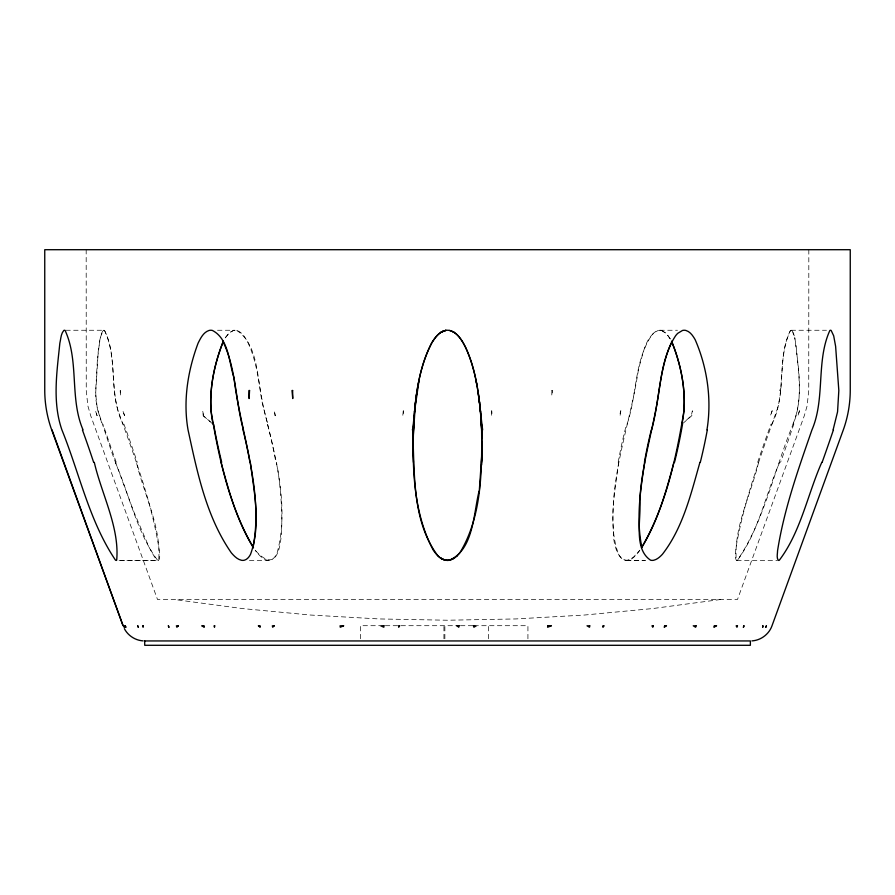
<?xml version="1.0" encoding="UTF-8"?>
<svg xmlns="http://www.w3.org/2000/svg" width="895" height="895" viewBox="0 0 895 895"><rect width="100%" height="100%" fill="white"/><g stroke="black" fill="none" stroke-linecap="round" stroke-linejoin="round"><path stroke-width="0.67" stroke-dasharray="4.47 3.36" d="M360.416 638.773L360.416 625.706L379.905 625.706M443.942 638.773L443.942 625.706M444.871 638.773L444.871 625.706M488.446 638.773L488.446 625.706M527.927 638.773L527.927 625.706L477.315 625.706M808.823 249.705L808.744 390.511L807.133 405.827L804.303 415.705L737.48 599.516L157.52 599.516L90.697 415.705L87.867 405.827L86.256 390.511L86.177 249.705M791.818 330.49C795.331 334.831 794.95 341.174 796.17 346.354C798.463 373.114 803.632 401.497 791.985 426.949C773.985 470.893 764.319 520.845 737.335 560.281A9.946 2.92 -70.9 0 1 736.294 560.214C734.113 556.556 735.903 551.745 735.958 547.785C744.137 499.88 761.365 454.145 777.486 408.512C784.669 383.261 778.46 354.163 790.453 330.49A10.483 3.244 -88.2 0 1 791.829 330.49L794.279 335.849M682.93 423.391L691.79 415.705L692.372 410.816L691.287 415.705L684.742 421.679M618.669 462.323C614.787 492.395 607.806 524.962 618.557 554.341C619.888 556.891 621.868 559.498 624.811 560.225A9.946 7.641 -60.7 0 0 627.764 560.248L633.19 557.428L639.41 550.727M627.026 424.252C637.206 394.964 633.917 361.032 652.03 334.797A20.954 16.971 -87.5 0 1 653.887 332.895A17.452 14.13 -87.4 0 1 654.692 332.213L658.105 330.49A10.494 8.48 -87.1 0 1 661.673 330.49M758.591 462.323C751.162 494.074 733.576 527.244 736.294 560.225M792.892 424.252C804.292 396.798 798.139 366.323 794.76 337.885M779.69 462.323C765.527 494.409 758.624 531.865 737.413 560.248M771.915 424.252C786.794 395.087 776.513 359.365 790.509 330.456M780.675 388.486L779.646 390.511L780.541 390.511M225.227 337.896L229.221 332.895L233.349 330.49A10.494 8.48 87.1 0 1 236.895 330.49C242.612 332.325 245.588 338.288 248.206 343.21C260.098 368.774 259.125 397.749 267.974 424.252M225.484 337.505L229.388 332.739L233.472 330.456M639.802 550.201C623.86 574.143 612.583 550.201 613.444 530.78C609.517 474.965 630.885 422.339 638.694 367.879C643.125 355.55 644.59 336.688 658.228 330.456M119.057 560.393L158.169 560.393C160.63 559.118 159.332 555.135 159.601 552.942C152.877 505.653 135.917 460.466 119.874 415.705C109.134 388.62 117.614 356.456 104.502 330.456A10.483 3.233 88.2 0 0 103.182 330.479L100.329 337.505L98.193 351.623L95.653 393.8L97.298 408.512L102.108 424.252M103.238 330.456L101.504 333.298L99.781 340.178L97.342 360.774L95.698 390.511L95.955 399.897L97.387 408.903L111.774 452.378L133.802 511.75L149.331 547.785L154.533 557.003L158.169 560.393M720.509 599.516L652.6 608.566L584.39 615.044L515.912 618.937L447.5 620.235L379.088 618.937L310.61 615.044L242.4 608.566L174.491 599.516M249.414 560.393L268.69 560.393C272.897 560.382 275.615 556.399 277.114 552.942C289.566 506.492 275.593 457.3 264.596 411.868C256.485 386.517 260.892 346.186 236.772 330.456M255.59 550.727C294.914 593.855 279.15 470.076 276.331 462.323M65.816 330.255L103.865 330.255M217.53 330.255L235.116 330.255M659.884 330.255L677.47 330.255M791.135 330.255L826.465 330.255M203.713 415.705L202.628 410.816L203.21 415.705L210.258 421.679M120.288 560.393L158.258 560.393M626.556 560.393L645.429 560.393M736.742 560.393L777.419 560.393M626.31 560.393L645.239 560.393M385.342 625.706L455.947 625.706M460.455 625.706L472.56 625.706M268.69 560.393C262.671 559.979 258.633 554.486 255.198 550.201M661.528 330.456L666.462 333.544L670.791 339.664M661.651 330.49L666.641 333.734L671.071 340.178M104.547 330.49C118.397 359.454 108.284 395.087 123.085 424.252M203.21 415.705L212.07 423.391M115.31 462.323C129.406 494.454 136.443 531.742 157.531 560.214A9.946 2.92 70.9 0 0 158.661 560.248C161.57 527.323 143.748 494.051 136.409 462.323M116.227 462.29A430.059 86.155 69.6 0 1 103.149 424.588M123.879 424.073A430.047 162.319 68.3 0 1 137.259 462.335M267.493 424.297A430.059 347.987 54.4 0 1 275.873 462.312M618.199 462.323A430.047 348.849 -54.2 0 1 626.545 424.196M793.865 423.928A430.036 87.822 -69.5 0 1 780.552 462.357M757.685 462.346A430.047 162.409 -68.3 0 1 771.076 424.062M551.857 390.511L551.801 395.646L552.718 390.511L551.857 390.511M491.724 410.816L491.523 415.705L492.228 415.705L491.724 410.816M403.276 410.816L402.772 415.705L403.477 415.705L403.276 410.816M620.817 410.816L620.056 415.705L619.418 415.705L620.817 410.816M772.161 410.816L770.405 415.705L772.161 410.816M799.492 410.816L797.926 415.705L799.492 410.816M120.254 390.511L120.422 395.646L120.254 390.511M97.074 415.705L95.508 410.816L97.074 415.705M124.595 415.705L122.839 410.816L124.595 415.705M275.582 415.705L274.944 415.705L274.183 410.816L275.582 415.705"/><path stroke-width="1.34" d="M481.957 451.125L481.98 442.186A429.902 402.09 -14.7 0 1 482.058 451.102M458.822 625.806L458.799 627.25L457.11 625.806M445.307 330.479A10.483 10.483 0 0 1 449.704 330.49C457.658 332.537 462.044 340.603 465.59 347.305C476.755 372.275 480 399.886 481.577 426.949C481.98 469.092 482.439 515.307 460.03 552.539C457.144 556.276 453.239 559.946 448.294 560.359C444.39 560.684 440.743 558.603 438.013 555.974C413.322 523.43 414.553 478.59 413.02 439.624C414.083 406.934 416.611 372.857 431.58 343.21C434.892 337.739 439.255 331.508 446.046 330.356M445.453 330.456C439.244 331.844 435.16 337.426 431.994 342.517C419.598 365.641 416.175 392.278 413.96 418.099C412.125 462.402 411.957 510.116 433.292 550.201C436.38 554.732 440.541 559.576 446.336 560.326M413.02 439.624L415.47 402.426M473.902 625.806L473.858 627.25L476.308 625.806L473.131 625.706M481.957 452.378L479.384 489.475M414.139 415.705L413.076 426.501M414.474 411.868L419.084 380.006M479.194 490.751C473.489 512.421 473.947 549.843 449.256 560.248M416.365 395.646L417.148 390.511M706.96 429.868C711.928 399.64 707.33 367.644 695.158 339.664C692.987 335.927 690.302 331.698 685.883 330.456A10.494 8.491 -87.8 0 0 682.449 330.479L677.795 333.298A21.827 17.687 -87.8 0 0 675.535 335.86C662.703 355.505 661.047 379.883 657.198 402.426C651.325 435.261 641.536 467.458 639.768 500.954C641.525 518.082 633.011 548.534 650.553 560.18A9.934 7.63 -60.4 0 0 653.797 560.225C657.254 559.386 659.995 556.858 662.367 554.341C682.952 527.86 690.94 494.006 699.935 462.323M644.691 462.323C640.395 490.191 636.009 519.1 641.816 547.069M681.934 424.252C687.752 396.418 681.956 367.084 671.518 341.118C680.625 363.146 685.604 387.613 683.881 411.521C676.105 458.374 665.757 506.391 641.491 547.785M252.994 547.785C263.98 490.303 240.8 434.321 233.953 377.768C229.03 362.509 228.773 338.858 212.428 330.456A10.494 8.48 87.5 0 0 208.994 330.479C203.344 332.325 200.536 338.299 198.075 343.21C187.816 370.564 182.96 400.848 188.04 429.868C197.236 472.168 206.242 516.84 231.413 552.942C234.11 556.019 237.186 559.274 241.326 560.248A9.946 7.63 60.4 0 0 244.559 560.147C247.356 559.308 249.224 556.813 250.522 554.341C261.206 524.94 254.191 492.395 250.309 462.323M651.605 429.868C659.492 401.027 658.798 369.993 671.507 342.517M673.913 462.323C666.182 491.478 657.803 521.136 641.961 547.069M833.1 429.868L837.552 411.868L838.828 390.511L835.617 346.354L833.692 335.849L831.164 330.456A10.494 3.244 -88.4 0 0 829.855 330.49C815.86 361.256 825.425 398.465 811.955 429.868C798.239 469.394 784.054 509.244 777.565 550.727C777.542 553.77 776.446 557.406 778.169 560.18A9.934 2.909 -70.6 0 0 779.265 560.281C800.734 532.077 807.57 494.387 821.811 462.323M413.423 426.949L412.36 429.868L413.289 429.868M222.765 342.517C213.088 368.237 207.237 396.899 213.066 424.252M223.437 341.196C214.386 363.213 209.374 387.636 211.119 411.521C218.895 458.374 229.243 506.391 253.509 547.785M456.405 556.5L456.987 555.974M454.257 558.167L449.626 560.18A9.946 9.431 0 0 1 445.587 560.214M440.843 332.414L445.822 330.389M441.134 332.224L442.924 331.262M751.934 640.887C760.828 640.384 769.04 634.208 771.993 625.806L843.314 429.868C847.833 417.26 850.194 403.902 850.25 390.511L850.25 249.705L44.75 249.705L44.75 390.511C44.806 403.902 47.166 417.26 51.686 429.868L123.096 625.806L52.011 429.868M477.919 390.88L480.201 408.478L481.711 429.868L482.64 429.868C478.847 400.389 477.706 369.21 463.006 342.517C459.84 337.426 455.756 331.844 449.547 330.456M384.078 625.706L380.677 625.806L383.843 627.25L383.731 625.806M456.439 625.706L459.224 625.706M143.155 640.887C135.324 640.417 127.963 635.618 124.36 628.659M445.374 560.18L440.732 558.167M452.758 331.597L454.157 332.414M440.541 558.032L441.503 558.648M253.039 547.069C237.197 521.136 228.818 491.478 221.087 462.323M222.788 341.196C236.325 368.863 235.34 400.58 243.395 429.868M83.045 429.868C69.463 398.488 79.286 361.121 65.1 330.456A10.494 3.244 88.4 0 0 63.791 330.479C60.804 333.913 60.882 339.004 59.842 343.21C56.933 371.895 52.223 401.933 61.9 429.868C79.353 472.974 89.31 521.371 115.522 560.18A9.934 2.909 70.6 0 0 116.686 560.281C119.706 527.446 101.527 494.029 94.288 462.323M475.916 380.006L477.035 386.069M479.217 399.897L479.597 402.918M479.933 405.894L480.525 411.868M480.861 415.705L481.577 426.949A429.902 402.09 -14.7 0 1 482.025 438.36M481.711 429.868L481.935 438.237M221.703 462.312A430.059 301.805 61.3 0 1 213.659 424.308M82.418 429.98A431.088 157.453 68.4 0 1 93.639 462.301M243.015 429.902A431.043 346.734 54.8 0 1 249.94 462.312M481.365 424.252A430.07 402.123 -15.3 0 1 481.532 462.323M413.456 462.323A430.047 402.123 15.2 0 1 413.624 424.252M449.033 560.281A9.89 9.375 0 0 1 446.124 560.304M682.538 424.185A430.059 302.957 -61.2 0 1 674.517 462.323M707.318 429.835A431.088 306.157 -60.9 0 1 700.304 462.323M644.422 462.323A430.998 347.361 -54.7 0 1 651.325 429.846M482.036 452.378A429.902 402.09 -14.7 0 1 481.599 465.031M833.458 429.779A431.11 91.514 -69.5 0 1 822.125 462.335M144.71 640.943L144.71 645.295L750.368 645.295L750.368 640.943L144.71 640.943M249.56 390.511L249.101 398.543L248.967 390.511L249.56 390.511M547.774 625.806L547.595 627.25L551.409 625.806L547.774 625.806M214.688 625.806L214.498 627.25L214.073 625.806L214.688 625.806M762.887 625.806L762.685 627.25L762.887 625.806M143.345 625.806L143.122 627.25L142.573 625.806L143.345 625.806M589.749 625.806L589.492 627.25L587.03 625.806L589.749 625.806M603.163 625.806L602.883 627.25L604.147 625.806L603.163 625.806M653.171 625.806L652.802 627.25L651.94 625.806L653.171 625.806M664.627 625.806L664.235 627.25L666.495 625.806L664.627 625.806M696.075 625.806L695.628 627.25L693.256 625.806L696.075 625.806M714.389 625.806L713.908 627.25L716.582 625.806L714.389 625.806M737.48 625.806L736.954 627.25L736.137 625.806L737.48 625.806M743.946 625.806L743.409 627.25L743.946 625.806M766.388 625.806L765.818 627.25L766.388 625.806M399.595 625.806L398.689 627.25L398.599 625.806L399.595 625.806M178.418 625.806L176.874 627.25L176.382 625.806L178.418 625.806M274.295 625.806L272.673 627.25L272.349 625.806L274.295 625.806M343.59 625.806L340.268 627.25L340.066 625.806L343.59 625.806M292.631 390.511L292.016 390.511L292.743 398.543L292.631 390.511M123.79 625.806L124.371 627.25L123.79 625.806M125.3 625.806L125.781 627.25L125.3 625.806M137.74 625.806L138.3 627.25L137.74 625.806M168.383 625.806L168.886 627.25L168.383 625.806M203.847 625.806L201.733 625.806L204.284 627.25L203.847 625.806M259.83 625.806L258.353 625.806L260.165 627.25L259.83 625.806"/></g></svg>
